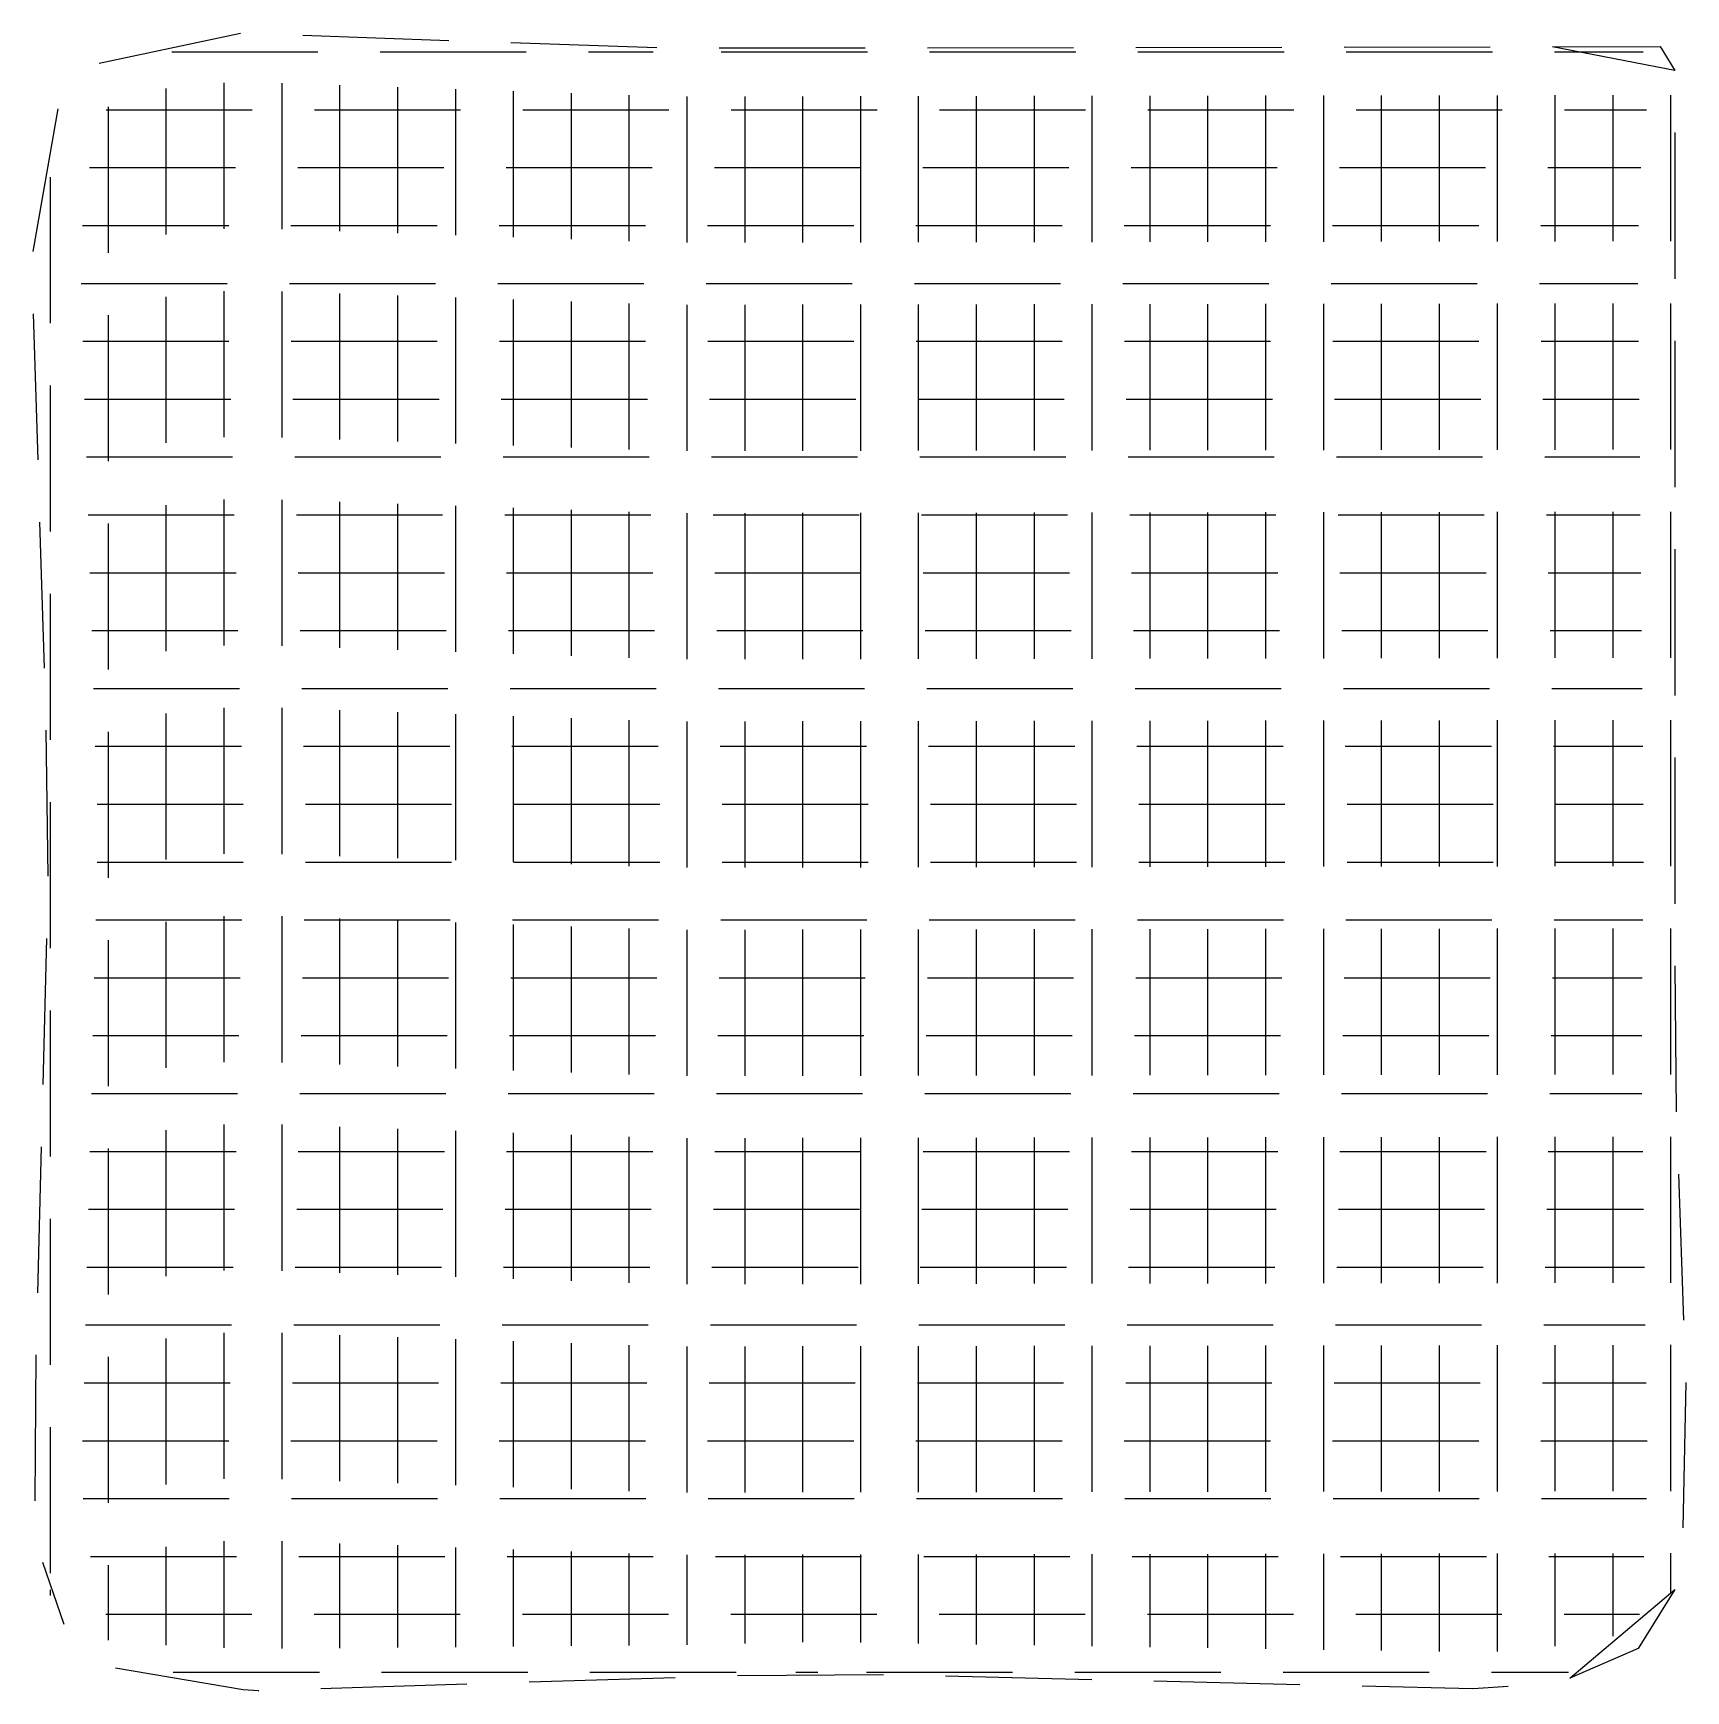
# Model space of a CAD drawing. Extents: x 0.4 to 14.7, y 0.4 to 14.8.
import ezdxf

# ---------------------------------------------------------------- set-up
doc = ezdxf.new("R2010")
doc.units = 0

msp = doc.modelspace()

# ---------------------------------------------------------------- linework, layer by layer
for p, q in [((1.012057, 14.496049), (2.23422, 14.75396)), ((2.771576, 14.735344), (4.033229, 14.691478)), ((4.570474, 14.672798), (5.832239, 14.628928)), ((6.369856, 14.625721), (7.632323, 14.627545)), ((8.169828, 14.628321), (9.431997, 14.630145)), ((9.969885, 14.630922), (11.232018, 14.632745)), ((11.769301, 14.633521), (13.031909, 14.635345)), ((13.569425, 14.636121), (14.500821, 14.637466)), ((14.626218, 14.431864), (13.569425, 14.636121)), ((14.500821, 14.637466), (14.626218, 14.431864)), ((1.64, 14.592238), (2.63, 14.592238)), ((1.64, 14.592238), (2.63, 14.592238)), ((2.63, 14.592238), (2.902, 14.592238)), ((3.44, 14.592238), (4.43, 14.592238)), ((4.43, 14.592238), (4.702, 14.592238)), ((5.24, 14.592238), (5.79968, 14.592238)), ((6.388, 14.592238), (7.378, 14.592238)), ((7.378, 14.592238), (7.65, 14.592238)), ((8.188, 14.592238), (8.46, 14.592238)), ((8.46, 14.592238), (9.45, 14.592238)), ((9.988, 14.592238), (10.978, 14.592238)), ((10.978, 14.592238), (11.25, 14.592238)), ((11.788, 14.592238), (12.778, 14.592238)), ((12.778, 14.592238), (13.05, 14.592238)), ((13.588, 14.592238), (14.35162, 14.592238)), ((2.092849, 14.052), (2.092849, 14.324)), ((1.592849, 14.004), (1.592849, 14.276)), ((2.592849, 14.051), (2.592849, 14.323)), ((3.092849, 14.033), (3.092849, 14.305)), ((3.592849, 13.298), (3.592849, 14.288)), ((4.092849, 13.28), (4.092849, 14.27)), ((4.592849, 13.263), (4.592849, 14.253)), ((5.092849, 13.246), (5.092849, 14.236)), ((5.592849, 13.228), (5.592849, 14.218)), ((6.092849, 13.216), (6.092849, 14.206)), ((6.592849, 13.217), (6.592849, 14.207)), ((7.092849, 13.218), (7.092849, 14.208)), ((7.592849, 13.21834), (7.592849, 14.209)), ((8.092849, 13.219), (8.092849, 14.209)), ((8.592849, 13.22), (8.592849, 14.21)), ((9.092849, 13.221), (9.092849, 14.211)), ((9.592849, 13.221), (9.592849, 14.211)), ((10.092849, 13.94), (10.092849, 14.212)), ((10.592849, 13.223), (10.592849, 14.213)), ((11.092849, 13.942), (11.092849, 14.214)), ((11.592849, 13.224), (11.592849, 14.214)), ((12.092849, 13.943), (12.092849, 14.215)), ((12.592849, 13.226), (12.592849, 14.216)), ((13.092849, 13.226), (13.092849, 14.21666)), ((13.592849, 13.227), (13.592849, 14.217)), ((14.092849, 13.228), (14.092849, 14.218)), ((14.592849, 13.229), (14.592849, 14.219)), ((0.442312, 12.866113), (0.657124, 14.100914)), ((1.073, 14.092238), (1.345, 14.092238)), ((1.073, 14.092238), (1.345, 14.092238)), ((1.092849, 13.127), (1.092849, 14.117)), ((1.345, 14.092238), (2.335, 14.092238)), ((2.092849, 13.062), (2.092849, 14.052)), ((2.592849, 13.06), (2.592849, 14.051)), ((2.873, 14.092238), (3.145, 14.092238)), ((3.145, 14.092238), (4.135, 14.092238)), ((4.673, 14.092238), (4.945, 14.092238)), ((4.945, 14.092238), (5.935, 14.092238)), ((6.473, 14.092238), (6.745, 14.092238)), ((6.745, 14.092238), (7.735, 14.092238)), ((8.273, 14.092238), (9.263, 14.092238)), ((9.263, 14.092238), (9.535, 14.092238)), ((10.073, 14.092238), (11.063, 14.092238)), ((11.063, 14.092238), (11.335, 14.092238)), ((11.873, 14.092238), (12.863, 14.092238)), ((12.863, 14.092238), (13.135, 14.092238)), ((13.673, 14.092238), (14.38052, 14.092238)), ((1.592849, 13.014), (1.592849, 14.004)), ((3.092849, 13.043), (3.092849, 14.033)), ((10.092849, 12.95), (10.092849, 13.94)), ((11.092849, 12.951), (11.092849, 13.942)), ((12.092849, 12.953), (12.092849, 13.943)), ((14.626212, 13.894386), (14.626198, 12.631767)), ((0.592849, 13.238), (0.592849, 13.51)), ((0.93, 13.592238), (1.92, 13.592238)), ((0.93, 13.592238), (1.92, 13.592238)), ((1.92, 13.592238), (2.192, 13.592238)), ((2.73, 13.592238), (3.72, 13.592238)), ((3.72, 13.592238), (3.992, 13.592238)), ((4.53, 13.592238), (4.802, 13.592238)), ((4.802, 13.592238), (5.792, 13.592238)), ((6.33, 13.592238), (6.602, 13.592238)), ((6.602, 13.592238), (7.592, 13.592238)), ((8.13, 13.592238), (8.402, 13.592238)), ((8.402, 13.592238), (9.392, 13.592238)), ((9.93, 13.592238), (10.92, 13.592238)), ((10.92, 13.592238), (11.192, 13.592238)), ((11.73, 13.592238), (12.72, 13.592238)), ((12.72, 13.592238), (12.992, 13.592238)), ((13.53, 13.592238), (14.3319, 13.592238)), ((0.592849, 12.248), (0.592849, 13.238)), ((3.592849, 13.026), (3.592849, 13.298)), ((4.092849, 13.008), (4.092849, 13.28)), ((4.592849, 12.991), (4.592849, 13.263)), ((5.092849, 12.974), (5.092849, 13.246)), ((5.592849, 12.956), (5.592849, 13.228)), ((6.092849, 12.944), (6.092849, 13.216)), ((6.592849, 12.945), (6.592849, 13.217)), ((7.092849, 12.946), (7.092849, 13.218)), ((7.592849, 12.946), (7.592849, 13.21834)), ((8.092849, 12.947), (8.092849, 13.219)), ((8.592849, 12.948), (8.592849, 13.22)), ((9.092849, 12.949), (9.092849, 13.221)), ((9.592849, 12.949), (9.592849, 13.221)), ((10.592849, 12.951), (10.592849, 13.223)), ((11.592849, 12.952), (11.592849, 13.224)), ((12.592849, 12.954), (12.592849, 13.226)), ((13.092849, 12.954), (13.092849, 13.226)), ((13.592849, 12.955), (13.592849, 13.227)), ((14.092849, 12.956), (14.092849, 13.228)), ((14.592849, 12.95666), (14.592849, 13.229)), ((0.87, 13.092238), (1.86, 13.092238)), ((0.87, 13.092238), (1.86, 13.092238)), ((1.092849, 12.855), (1.092849, 13.127)), ((1.86, 13.092238), (2.132, 13.092238)), ((2.67, 13.092238), (3.66, 13.092238)), ((3.66, 13.092238), (3.932, 13.092238)), ((4.47, 13.092238), (5.46, 13.092238)), ((5.46, 13.092238), (5.732, 13.092238)), ((6.27, 13.092238), (7.26, 13.092238)), ((7.26, 13.092238), (7.532, 13.092238)), ((8.07, 13.092238), (9.06, 13.092238)), ((9.06, 13.092238), (9.332, 13.092238)), ((9.87, 13.092238), (10.86, 13.092238)), ((10.86, 13.092238), (11.132, 13.092238)), ((11.67, 13.092238), (12.66, 13.092238)), ((12.66, 13.092238), (12.932, 13.092238)), ((13.47, 13.092238), (14.3115, 13.092238)), ((0.857, 12.592238), (1.847, 12.592238)), ((0.857, 12.592238), (1.847, 12.592238)), ((1.592849, 11.486), (1.592849, 12.476)), ((1.847, 12.592238), (2.119, 12.592238)), ((2.092849, 11.534), (2.092849, 12.524)), ((2.592849, 12.251), (2.592849, 12.523)), ((2.657, 12.592238), (2.929, 12.592238)), ((2.929, 12.592238), (3.919, 12.592238)), ((3.092849, 11.515), (3.092849, 12.505)), ((3.592849, 11.498), (3.592849, 12.488)), ((4.092849, 11.48), (4.092849, 12.47)), ((4.457, 12.592238), (5.447, 12.592238)), ((5.447, 12.592238), (5.719, 12.592238)), ((6.257, 12.592238), (7.247, 12.592238)), ((7.247, 12.592238), (7.519, 12.592238)), ((8.057, 12.592238), (9.047, 12.592238)), ((9.047, 12.592238), (9.319, 12.592238)), ((9.857, 12.592238), (10.847, 12.592238)), ((10.847, 12.592238), (11.119, 12.592238)), ((11.657, 12.592238), (12.647, 12.592238)), ((12.647, 12.592238), (12.919, 12.592238)), ((13.457, 12.592238), (14.30708, 12.592238)), ((0.484376, 11.067068), (0.445743, 12.328778)), ((4.592849, 11.463), (4.592849, 12.453)), ((5.092849, 11.446), (5.092849, 12.436)), ((5.592849, 11.428), (5.592849, 12.418)), ((6.092849, 11.416), (6.092849, 12.406)), ((6.592849, 11.417), (6.592849, 12.407)), ((7.092849, 11.418), (7.092849, 12.408)), ((7.592849, 11.41834), (7.592849, 12.409)), ((8.092849, 11.419), (8.092849, 12.409)), ((8.592849, 11.42), (8.592849, 12.41)), ((9.092849, 11.421), (9.092849, 12.411)), ((9.592849, 11.421), (9.592849, 12.411)), ((10.092849, 11.422), (10.092849, 12.412)), ((10.592849, 11.423), (10.592849, 12.413)), ((11.092849, 12.142), (11.092849, 12.414)), ((11.592849, 12.142), (11.592849, 12.414)), ((12.092849, 11.425), (12.092849, 12.415)), ((12.592849, 11.426), (12.592849, 12.416)), ((13.092849, 11.426), (13.092849, 12.41666)), ((13.592849, 12.145), (13.592849, 12.417)), ((14.092849, 11.428), (14.092849, 12.418)), ((14.592849, 11.429), (14.592849, 12.419)), ((1.092849, 11.327), (1.092849, 12.317)), ((2.592849, 11.26), (2.592849, 12.251)), ((0.872, 12.092238), (1.144, 12.092238)), ((0.872, 12.092238), (1.144, 12.092238)), ((1.144, 12.092238), (2.134, 12.092238)), ((2.672, 12.092238), (3.662, 12.092238)), ((3.662, 12.092238), (3.934, 12.092238)), ((4.472, 12.092238), (5.462, 12.092238)), ((5.462, 12.092238), (5.734, 12.092238)), ((6.272, 12.092238), (6.544, 12.092238)), ((6.544, 12.092238), (7.534, 12.092238)), ((8.072, 12.092238), (9.062, 12.092238)), ((9.062, 12.092238), (9.334, 12.092238)), ((9.872, 12.092238), (10.862, 12.092238)), ((10.862, 12.092238), (11.134, 12.092238)), ((11.092849, 11.151), (11.092849, 12.142)), ((11.592849, 11.152), (11.592849, 12.142)), ((11.672, 12.092238), (11.944, 12.092238)), ((11.944, 12.092238), (12.934, 12.092238)), ((13.472, 12.092238), (14.31218, 12.092238)), ((13.592849, 11.155), (13.592849, 12.145)), ((14.626192, 12.094053), (14.626178, 10.831733)), ((0.592849, 10.72), (0.592849, 11.71)), ((0.887, 11.592238), (1.877, 11.592238)), ((0.887, 11.592238), (1.877, 11.592238)), ((1.592849, 11.214), (1.592849, 11.486)), ((1.877, 11.592238), (2.149, 11.592238)), ((2.092849, 11.262), (2.092849, 11.534)), ((2.687, 11.592238), (2.959, 11.592238)), ((2.959, 11.592238), (3.949, 11.592238)), ((3.092849, 11.243), (3.092849, 11.515)), ((3.592849, 11.226), (3.592849, 11.498)), ((4.092849, 11.208), (4.092849, 11.48)), ((4.487, 11.592238), (4.759, 11.592238)), ((4.592849, 11.191), (4.592849, 11.463)), ((4.759, 11.592238), (5.749, 11.592238)), ((6.287, 11.592238), (6.559, 11.592238)), ((6.559, 11.592238), (7.549, 11.592238)), ((8.087, 11.592238), (9.077, 11.592238)), ((9.077, 11.592238), (9.349, 11.592238)), ((9.887, 11.592238), (10.877, 11.592238)), ((10.877, 11.592238), (11.149, 11.592238)), ((11.687, 11.592238), (12.677, 11.592238)), ((12.677, 11.592238), (12.949, 11.592238)), ((13.487, 11.592238), (14.31728, 11.592238)), ((1.092849, 11.055), (1.092849, 11.327)), ((5.092849, 11.174), (5.092849, 11.446)), ((5.592849, 11.156), (5.592849, 11.428)), ((6.092849, 11.144), (6.092849, 11.416)), ((6.592849, 11.145), (6.592849, 11.417)), ((7.092849, 11.146), (7.092849, 11.418)), ((7.592849, 11.146), (7.592849, 11.41834)), ((8.092849, 11.147), (8.092849, 11.419)), ((8.592849, 11.148), (8.592849, 11.42)), ((9.092849, 11.149), (9.092849, 11.421)), ((9.592849, 11.149), (9.592849, 11.421)), ((10.092849, 11.15), (10.092849, 11.422)), ((10.592849, 11.151), (10.592849, 11.423)), ((12.092849, 11.153), (12.092849, 11.425)), ((12.592849, 11.154), (12.592849, 11.426)), ((13.092849, 11.154), (13.092849, 11.426)), ((14.092849, 11.156), (14.092849, 11.428)), ((14.592849, 11.15666), (14.592849, 11.429)), ((0.903, 11.092238), (1.175, 11.092238)), ((0.903, 11.092238), (1.175, 11.092238)), ((1.175, 11.092238), (2.165, 11.092238)), ((2.703, 11.092238), (2.975, 11.092238)), ((2.975, 11.092238), (3.965, 11.092238)), ((4.503, 11.092238), (4.775, 11.092238)), ((4.775, 11.092238), (5.765, 11.092238)), ((6.303, 11.092238), (6.575, 11.092238)), ((6.575, 11.092238), (7.565, 11.092238)), ((8.103, 11.092238), (9.093, 11.092238)), ((9.093, 11.092238), (9.365, 11.092238)), ((9.903, 11.092238), (10.893, 11.092238)), ((10.893, 11.092238), (11.165, 11.092238)), ((11.703, 11.092238), (12.693, 11.092238)), ((12.693, 11.092238), (12.965, 11.092238)), ((13.503, 11.092238), (14.32272, 11.092238)), ((0.592849, 10.448), (0.592849, 10.72)), ((1.592849, 9.686), (1.592849, 10.676)), ((2.092849, 9.734), (2.092849, 10.724)), ((2.592849, 10.451), (2.592849, 10.723)), ((3.092849, 9.715), (3.092849, 10.705)), ((3.592849, 9.698), (3.592849, 10.688)), ((4.092849, 9.68), (4.092849, 10.67)), ((4.592849, 9.663), (4.592849, 10.653)), ((5.092849, 9.646), (5.092849, 10.636)), ((5.592849, 9.628), (5.592849, 10.618)), ((6.092849, 10.334), (6.092849, 10.606)), ((6.592849, 9.617), (6.592849, 10.607)), ((7.092849, 9.618), (7.092849, 10.608)), ((7.592849, 9.61834), (7.592849, 10.609)), ((8.092849, 9.619), (8.092849, 10.609)), ((8.592849, 9.62), (8.592849, 10.61)), ((9.092849, 9.621), (9.092849, 10.611)), ((9.592849, 9.621), (9.592849, 10.611)), ((10.092849, 9.622), (10.092849, 10.612)), ((10.592849, 9.623), (10.592849, 10.613)), ((11.092849, 10.342), (11.092849, 10.614)), ((11.592849, 9.624), (11.592849, 10.614)), ((12.092849, 9.625), (12.092849, 10.615)), ((12.592849, 10.344), (12.592849, 10.616)), ((13.092849, 9.626), (13.092849, 10.61666)), ((13.592849, 9.627), (13.592849, 10.617)), ((14.092849, 9.628), (14.092849, 10.618)), ((14.592849, 10.347), (14.592849, 10.619)), ((0.539447, 9.268504), (0.500824, 10.529888)), ((0.918, 10.592238), (1.908, 10.592238)), ((0.918, 10.592238), (1.908, 10.592238)), ((1.092849, 9.527), (1.092849, 10.517)), ((1.908, 10.592238), (2.18, 10.592238)), ((2.718, 10.592238), (2.99, 10.592238)), ((2.99, 10.592238), (3.98, 10.592238)), ((4.518, 10.592238), (5.508, 10.592238)), ((5.508, 10.592238), (5.78, 10.592238)), ((6.318, 10.592238), (7.308, 10.592238)), ((7.308, 10.592238), (7.58, 10.592238)), ((8.118, 10.592238), (9.108, 10.592238)), ((9.108, 10.592238), (9.38, 10.592238)), ((9.918, 10.592238), (10.908, 10.592238)), ((10.908, 10.592238), (11.18, 10.592238)), ((11.718, 10.592238), (12.708, 10.592238)), ((12.708, 10.592238), (12.98, 10.592238)), ((13.518, 10.592238), (14.32782, 10.592238)), ((2.592849, 9.46), (2.592849, 10.451)), ((6.092849, 9.344), (6.092849, 10.334)), ((11.092849, 9.351), (11.092849, 10.342)), ((12.592849, 9.354), (12.592849, 10.344)), ((14.592849, 9.35666), (14.592849, 10.347)), ((14.626172, 10.294045), (14.626158, 9.031572)), ((0.933, 10.092238), (1.205, 10.092238)), ((0.933, 10.092238), (1.205, 10.092238)), ((1.205, 10.092238), (2.195, 10.092238)), ((2.733, 10.092238), (3.723, 10.092238)), ((3.723, 10.092238), (3.995, 10.092238)), ((4.533, 10.092238), (5.523, 10.092238)), ((5.523, 10.092238), (5.795, 10.092238)), ((6.333, 10.092238), (6.605, 10.092238)), ((6.605, 10.092238), (7.595, 10.092238)), ((8.133, 10.092238), (9.123, 10.092238)), ((9.123, 10.092238), (9.395, 10.092238)), ((9.933, 10.092238), (10.923, 10.092238)), ((10.923, 10.092238), (11.195, 10.092238)), ((11.733, 10.092238), (12.723, 10.092238)), ((12.723, 10.092238), (12.995, 10.092238)), ((13.533, 10.092238), (14.33292, 10.092238)), ((0.592849, 8.92), (0.592849, 9.91)), ((1.592849, 9.414), (1.592849, 9.686)), ((2.092849, 9.462), (2.092849, 9.734)), ((3.092849, 9.443), (3.092849, 9.715)), ((3.592849, 9.426), (3.592849, 9.698)), ((4.092849, 9.408), (4.092849, 9.68)), ((4.592849, 9.391), (4.592849, 9.663)), ((5.092849, 9.374), (5.092849, 9.646)), ((5.592849, 9.356), (5.592849, 9.628)), ((6.592849, 9.345), (6.592849, 9.617)), ((7.092849, 9.346), (7.092849, 9.618)), ((7.592849, 9.346), (7.592849, 9.61834)), ((8.092849, 9.347), (8.092849, 9.619)), ((8.592849, 9.348), (8.592849, 9.62)), ((9.092849, 9.349), (9.092849, 9.621)), ((9.592849, 9.349), (9.592849, 9.621)), ((10.092849, 9.35), (10.092849, 9.622)), ((10.592849, 9.351), (10.592849, 9.623)), ((11.592849, 9.352), (11.592849, 9.624)), ((12.092849, 9.353), (12.092849, 9.625)), ((13.092849, 9.354), (13.092849, 9.626)), ((13.592849, 9.355), (13.592849, 9.627)), ((14.092849, 9.356), (14.092849, 9.628)), ((0.948, 9.592238), (1.22034, 9.592238)), ((0.948, 9.592238), (1.22034, 9.592238)), ((1.092849, 9.255), (1.092849, 9.527)), ((1.22034, 9.592238), (2.211, 9.592238)), ((2.748, 9.592238), (3.73866, 9.592238)), ((3.73866, 9.592238), (4.011, 9.592238)), ((4.548, 9.592238), (5.53866, 9.592238)), ((5.53866, 9.592238), (5.811, 9.592238)), ((6.348, 9.592238), (6.62034, 9.592238)), ((6.62034, 9.592238), (7.611, 9.592238)), ((8.148, 9.592238), (9.13866, 9.592238)), ((9.13866, 9.592238), (9.411, 9.592238)), ((9.948, 9.592238), (10.93866, 9.592238)), ((10.93866, 9.592238), (11.211, 9.592238)), ((11.748, 9.592238), (12.73866, 9.592238)), ((12.73866, 9.592238), (13.011, 9.592238)), ((13.548, 9.592238), (14.33836, 9.592238)), ((0.964, 9.092238), (1.954, 9.092238)), ((0.964, 9.092238), (1.954, 9.092238)), ((1.954, 9.092238), (2.226, 9.092238)), ((2.764, 9.092238), (3.036, 9.092238)), ((3.036, 9.092238), (4.026, 9.092238)), ((4.564, 9.092238), (4.836, 9.092238)), ((4.836, 9.092238), (5.826, 9.092238)), ((6.364, 9.092238), (6.636, 9.092238)), ((6.636, 9.092238), (7.626, 9.092238)), ((8.164, 9.092238), (9.154, 9.092238)), ((9.154, 9.092238), (9.426, 9.092238)), ((9.964, 9.092238), (10.954, 9.092238)), ((10.954, 9.092238), (11.226, 9.092238)), ((11.764, 9.092238), (12.754, 9.092238)), ((12.754, 9.092238), (13.026, 9.092238)), ((13.564, 9.092238), (14.34346, 9.092238)), ((0.592849, 8.648), (0.592849, 8.92)), ((2.092849, 7.934), (2.092849, 8.924)), ((2.592849, 8.651), (2.592849, 8.923)), ((3.092849, 7.915), (3.092849, 8.905)), ((3.592849, 8.616), (3.592849, 8.888)), ((1.592849, 7.886), (1.592849, 8.876)), ((4.092849, 7.88), (4.092849, 8.87)), ((4.592849, 8.581), (4.592849, 8.853)), ((5.092849, 8.564), (5.092849, 8.836)), ((5.592849, 8.546), (5.592849, 8.818)), ((6.092849, 8.534), (6.092849, 8.806)), ((6.592849, 7.817), (6.592849, 8.807)), ((7.092849, 8.536), (7.092849, 8.808)), ((7.592849, 7.81834), (7.592849, 8.809)), ((8.092849, 7.819), (8.092849, 8.809)), ((8.592849, 8.538), (8.592849, 8.81)), ((9.092849, 8.539), (9.092849, 8.811)), ((9.592849, 8.539), (9.592849, 8.811)), ((10.092849, 7.822), (10.092849, 8.812)), ((10.592849, 8.541), (10.592849, 8.813)), ((11.092849, 8.542), (11.092849, 8.814)), ((11.592849, 8.542), (11.592849, 8.814)), ((12.092849, 7.825), (12.092849, 8.815)), ((12.592849, 8.544), (12.592849, 8.816)), ((13.092849, 7.826), (13.092849, 8.81666)), ((13.592849, 8.545), (13.592849, 8.817)), ((14.092849, 8.546), (14.092849, 8.818)), ((14.592849, 8.547), (14.592849, 8.819)), ((0.573446, 7.469005), (0.555921, 8.730503)), ((1.092849, 8.445), (1.092849, 8.717)), ((2.592849, 7.66), (2.592849, 8.651)), ((3.592849, 7.626), (3.592849, 8.616)), ((0.979, 8.592238), (1.969, 8.592238)), ((0.979, 8.592238), (1.969, 8.592238)), ((1.969, 8.592238), (2.241, 8.592238)), ((2.779, 8.592238), (3.769, 8.592238)), ((3.769, 8.592238), (4.041, 8.592238)), ((4.579, 8.592238), (5.569, 8.592238)), ((4.592849, 7.591), (4.592849, 8.581)), ((5.092849, 7.574), (5.092849, 8.564)), ((5.569, 8.592238), (5.841, 8.592238)), ((5.592849, 7.556), (5.592849, 8.546)), ((6.092849, 7.544), (6.092849, 8.534)), ((6.379, 8.592238), (7.369, 8.592238)), ((7.092849, 7.546), (7.092849, 8.536)), ((7.369, 8.592238), (7.641, 8.592238)), ((8.179, 8.592238), (9.169, 8.592238)), ((8.592849, 7.548), (8.592849, 8.538)), ((9.092849, 7.549), (9.092849, 8.539)), ((9.169, 8.592238), (9.441, 8.592238)), ((9.592849, 7.549), (9.592849, 8.539)), ((9.979, 8.592238), (10.969, 8.592238)), ((10.592849, 7.551), (10.592849, 8.541)), ((10.969, 8.592238), (11.241, 8.592238)), ((11.092849, 7.551), (11.092849, 8.542)), ((11.592849, 7.552), (11.592849, 8.542)), ((11.779, 8.592238), (12.769, 8.592238)), ((12.592849, 7.554), (12.592849, 8.544)), ((12.769, 8.592238), (13.041, 8.592238)), ((13.579, 8.592238), (14.34856, 8.592238)), ((13.592849, 7.555), (13.592849, 8.545)), ((14.092849, 7.556), (14.092849, 8.546)), ((14.592849, 7.55666), (14.592849, 8.547)), ((14.626152, 8.493889), (14.626138, 7.231474)), ((1.092849, 7.455), (1.092849, 8.445)), ((0.592849, 7.12), (0.592849, 8.11)), ((0.994, 8.092238), (1.98466, 8.092238)), ((0.994, 8.092238), (1.98466, 8.092238)), ((1.98466, 8.092238), (2.257, 8.092238)), ((2.794, 8.092238), (3.06634, 8.092238)), ((3.06634, 8.092238), (4.057, 8.092238)), ((4.594, 8.092238), (5.58466, 8.092238)), ((5.58466, 8.092238), (5.857, 8.092238)), ((6.394, 8.092238), (7.38466, 8.092238)), ((7.38466, 8.092238), (7.657, 8.092238)), ((8.194, 8.092238), (9.18466, 8.092238)), ((9.18466, 8.092238), (9.457, 8.092238)), ((9.994, 8.092238), (10.98466, 8.092238)), ((10.98466, 8.092238), (11.257, 8.092238)), ((11.794, 8.092238), (12.78466, 8.092238)), ((12.78466, 8.092238), (13.057, 8.092238)), ((13.594, 8.092238), (14.354, 8.092238)), ((1.592849, 7.614), (1.592849, 7.886)), ((2.092849, 7.662), (2.092849, 7.934)), ((3.092849, 7.643), (3.092849, 7.915)), ((4.092849, 7.608), (4.092849, 7.88)), ((6.592849, 7.545), (6.592849, 7.817)), ((7.592849, 7.546), (7.592849, 7.81834)), ((8.092849, 7.547), (8.092849, 7.819)), ((10.092849, 7.55), (10.092849, 7.822)), ((12.092849, 7.553), (12.092849, 7.825)), ((13.092849, 7.554), (13.092849, 7.826)), ((0.995, 7.592238), (1.986, 7.592238)), ((0.995, 7.592238), (1.986, 7.592238)), ((1.986, 7.592238), (2.258, 7.592238)), ((2.795, 7.592238), (3.786, 7.592238)), ((3.786, 7.592238), (4.058, 7.592238)), ((4.595, 7.592238), (5.586, 7.592238)), ((5.586, 7.592238), (5.858, 7.592238)), ((6.395, 7.592238), (7.386, 7.592238)), ((7.386, 7.592238), (7.658, 7.592238)), ((8.195, 7.592238), (9.186, 7.592238)), ((9.186, 7.592238), (9.458, 7.592238)), ((9.995, 7.592238), (10.986, 7.592238)), ((10.986, 7.592238), (11.258, 7.592238)), ((11.795, 7.592238), (12.786, 7.592238)), ((12.786, 7.592238), (13.058, 7.592238)), ((13.595, 7.592238), (14.35434, 7.592238)), ((0.592849, 6.848), (0.592849, 7.12)), ((0.983, 7.092238), (1.973, 7.092238)), ((0.983, 7.092238), (1.973, 7.092238)), ((1.592849, 6.086), (1.592849, 7.076)), ((1.973, 7.092238), (2.245, 7.092238)), ((2.092849, 6.134), (2.092849, 7.124)), ((2.592849, 6.851), (2.592849, 7.123)), ((2.783, 7.092238), (3.773, 7.092238)), ((3.092849, 6.115), (3.092849, 7.105)), ((3.592849, 6.816), (3.592849, 7.088)), ((3.773, 7.092238), (4.045, 7.092238)), ((4.092849, 6.08), (4.092849, 7.07)), ((4.583, 7.092238), (4.855, 7.092238)), ((4.592849, 6.781), (4.592849, 7.053)), ((4.855, 7.092238), (5.845, 7.092238)), ((5.092849, 6.046), (5.092849, 7.036)), ((6.383, 7.092238), (6.655, 7.092238)), ((6.655, 7.092238), (7.645, 7.092238)), ((8.183, 7.092238), (9.173, 7.092238)), ((9.173, 7.092238), (9.445, 7.092238)), ((9.983, 7.092238), (10.255, 7.092238)), ((10.255, 7.092238), (11.245, 7.092238)), ((11.783, 7.092238), (12.773, 7.092238)), ((12.773, 7.092238), (13.045, 7.092238)), ((13.583, 7.092238), (14.34992, 7.092238)), ((14.592849, 6.747), (14.592849, 7.019)), ((0.528088, 5.669504), (0.559907, 6.93187)), ((1.092849, 5.927), (1.092849, 6.917)), ((5.592849, 6.028), (5.592849, 7.018)), ((6.092849, 6.734), (6.092849, 7.006)), ((6.592849, 6.017), (6.592849, 7.007)), ((7.092849, 6.736), (7.092849, 7.008)), ((7.592849, 6.73666), (7.592849, 7.009)), ((8.092849, 6.019), (8.092849, 7.009)), ((8.592849, 6.02), (8.592849, 7.01)), ((9.092849, 6.739), (9.092849, 7.011)), ((9.592849, 6.739), (9.592849, 7.011)), ((10.092849, 6.022), (10.092849, 7.012)), ((10.592849, 6.023), (10.592849, 7.013)), ((11.092849, 6.742), (11.092849, 7.014)), ((11.592849, 6.742), (11.592849, 7.014)), ((12.092849, 6.025), (12.092849, 7.015)), ((12.592849, 6.744), (12.592849, 7.016)), ((13.092849, 6.026), (13.092849, 7.01666)), ((13.592849, 6.027), (13.592849, 7.017)), ((14.092849, 6.028), (14.092849, 7.018)), ((2.592849, 5.86), (2.592849, 6.851)), ((3.592849, 5.826), (3.592849, 6.816)), ((4.592849, 5.791), (4.592849, 6.781)), ((6.092849, 5.744), (6.092849, 6.734)), ((7.092849, 5.746), (7.092849, 6.736)), ((7.592849, 5.746), (7.592849, 6.73666)), ((9.092849, 5.749), (9.092849, 6.739)), ((9.592849, 5.749), (9.592849, 6.739)), ((11.092849, 5.751), (11.092849, 6.742)), ((11.592849, 5.752), (11.592849, 6.742)), ((12.592849, 5.754), (12.592849, 6.744)), ((14.592849, 5.75666), (14.592849, 6.747)), ((0.97, 6.592238), (1.96, 6.592238)), ((0.97, 6.592238), (1.96, 6.592238)), ((1.96, 6.592238), (2.232, 6.592238)), ((2.77, 6.592238), (3.76, 6.592238)), ((3.76, 6.592238), (4.032, 6.592238)), ((4.57, 6.592238), (4.842, 6.592238)), ((4.842, 6.592238), (5.832, 6.592238)), ((6.37, 6.592238), (6.642, 6.592238)), ((6.642, 6.592238), (7.632, 6.592238)), ((8.17, 6.592238), (9.16, 6.592238)), ((9.16, 6.592238), (9.432, 6.592238)), ((9.97, 6.592238), (10.242, 6.592238)), ((10.242, 6.592238), (11.232, 6.592238)), ((11.77, 6.592238), (12.76, 6.592238)), ((12.76, 6.592238), (13.032, 6.592238)), ((13.57, 6.592238), (14.3455, 6.592238)), ((14.626132, 6.693911), (14.639236, 5.432276)), ((0.592849, 5.32), (0.592849, 6.31)), ((0.958, 6.092238), (1.948, 6.092238)), ((0.958, 6.092238), (1.948, 6.092238)), ((1.592849, 5.814), (1.592849, 6.086)), ((1.948, 6.092238), (2.22, 6.092238)), ((2.092849, 5.862), (2.092849, 6.134)), ((2.758, 6.092238), (3.03, 6.092238)), ((3.03, 6.092238), (4.02, 6.092238)), ((3.092849, 5.843), (3.092849, 6.115)), ((4.092849, 5.808), (4.092849, 6.08)), ((4.558, 6.092238), (5.548, 6.092238)), ((5.092849, 5.774), (5.092849, 6.046)), ((5.548, 6.092238), (5.82, 6.092238)), ((5.592849, 5.756), (5.592849, 6.028)), ((6.358, 6.092238), (7.348, 6.092238)), ((6.592849, 5.745), (6.592849, 6.017)), ((7.348, 6.092238), (7.62, 6.092238)), ((8.092849, 5.747), (8.092849, 6.019)), ((8.158, 6.092238), (9.148, 6.092238)), ((8.592849, 5.748), (8.592849, 6.02)), ((9.148, 6.092238), (9.42, 6.092238)), ((9.958, 6.092238), (10.948, 6.092238)), ((10.092849, 5.75), (10.092849, 6.022)), ((10.592849, 5.751), (10.592849, 6.023)), ((10.948, 6.092238), (11.22, 6.092238)), ((11.758, 6.092238), (12.03, 6.092238)), ((12.03, 6.092238), (13.02, 6.092238)), ((12.092849, 5.753), (12.092849, 6.025)), ((13.092849, 5.754), (13.092849, 6.026)), ((13.558, 6.092238), (14.34142, 6.092238)), ((13.592849, 5.755), (13.592849, 6.027)), ((14.092849, 5.756), (14.092849, 6.028)), ((1.092849, 5.655), (1.092849, 5.927)), ((0.945, 5.592238), (1.217, 5.592238)), ((0.945, 5.592238), (1.217, 5.592238)), ((1.217, 5.592238), (2.207, 5.592238)), ((2.745, 5.592238), (3.735, 5.592238)), ((3.735, 5.592238), (4.007, 5.592238)), ((4.545, 5.592238), (5.535, 5.592238)), ((5.535, 5.592238), (5.807, 5.592238)), ((6.345, 5.592238), (7.335, 5.592238)), ((7.335, 5.592238), (7.607, 5.592238)), ((8.145, 5.592238), (9.135, 5.592238)), ((9.135, 5.592238), (9.407, 5.592238)), ((9.945, 5.592238), (10.935, 5.592238)), ((10.935, 5.592238), (11.207, 5.592238)), ((11.745, 5.592238), (12.735, 5.592238)), ((12.735, 5.592238), (13.007, 5.592238)), ((13.545, 5.592238), (14.34228, 5.592238)), ((0.592849, 5.048), (0.592849, 5.32)), ((2.092849, 4.334), (2.092849, 5.324)), ((2.592849, 5.051), (2.592849, 5.323)), ((3.092849, 4.315), (3.092849, 5.305)), ((1.592849, 4.286), (1.592849, 5.276)), ((3.592849, 4.298), (3.592849, 5.288)), ((4.092849, 4.28), (4.092849, 5.27)), ((4.592849, 4.981), (4.592849, 5.253)), ((5.092849, 4.246), (5.092849, 5.236)), ((5.592849, 4.946), (5.592849, 5.218)), ((6.092849, 4.216), (6.092849, 5.206)), ((6.592849, 4.217), (6.592849, 5.207)), ((7.092849, 4.936), (7.092849, 5.208)), ((7.592849, 4.21834), (7.592849, 5.209)), ((8.092849, 4.219), (8.092849, 5.209)), ((8.592849, 4.938), (8.592849, 5.21)), ((9.092849, 4.221), (9.092849, 5.211)), ((9.592849, 4.221), (9.592849, 5.211)), ((10.092849, 4.222), (10.092849, 5.212)), ((10.592849, 4.941), (10.592849, 5.213)), ((11.092849, 4.942), (11.092849, 5.214)), ((11.592849, 4.224), (11.592849, 5.214)), ((12.092849, 4.225), (12.092849, 5.215)), ((12.592849, 4.944), (12.592849, 5.216)), ((13.092849, 4.226), (13.092849, 5.21666)), ((13.592849, 4.227), (13.592849, 5.217)), ((14.092849, 4.946), (14.092849, 5.218)), ((14.592849, 4.229), (14.592849, 5.219)), ((0.482727, 3.86986), (0.514547, 5.132287)), ((0.932, 5.092238), (1.20434, 5.092238)), ((0.932, 5.092238), (1.20434, 5.092238)), ((1.092849, 4.845), (1.092849, 5.117)), ((1.20434, 5.092238), (2.195, 5.092238)), ((2.592849, 4.06), (2.592849, 5.051)), ((2.732, 5.092238), (3.72266, 5.092238)), ((3.72266, 5.092238), (3.995, 5.092238)), ((4.532, 5.092238), (5.52266, 5.092238)), ((5.52266, 5.092238), (5.795, 5.092238)), ((6.332, 5.092238), (6.60434, 5.092238)), ((6.60434, 5.092238), (7.595, 5.092238)), ((8.132, 5.092238), (9.12266, 5.092238)), ((9.12266, 5.092238), (9.395, 5.092238)), ((9.932, 5.092238), (10.92266, 5.092238)), ((10.92266, 5.092238), (11.195, 5.092238)), ((11.732, 5.092238), (12.72266, 5.092238)), ((12.72266, 5.092238), (12.995, 5.092238)), ((13.532, 5.092238), (14.34942, 5.092238)), ((4.592849, 3.991), (4.592849, 4.981)), ((5.592849, 3.956), (5.592849, 4.946)), ((7.092849, 3.946), (7.092849, 4.936)), ((8.592849, 3.948), (8.592849, 4.938)), ((10.592849, 3.951), (10.592849, 4.941)), ((11.092849, 3.951), (11.092849, 4.942)), ((12.592849, 3.954), (12.592849, 4.944)), ((14.092849, 3.956), (14.092849, 4.946)), ((14.658213, 4.893821), (14.702636, 3.633395)), ((1.092849, 3.855), (1.092849, 4.845)), ((0.92, 4.592238), (1.192, 4.592238)), ((0.92, 4.592238), (1.192, 4.592238)), ((1.192, 4.592238), (2.182, 4.592238)), ((2.72, 4.592238), (3.71, 4.592238)), ((3.71, 4.592238), (3.982, 4.592238)), ((4.52, 4.592238), (5.51, 4.592238)), ((5.51, 4.592238), (5.782, 4.592238)), ((6.32, 4.592238), (6.592, 4.592238)), ((6.592, 4.592238), (7.582, 4.592238)), ((8.12, 4.592238), (9.11, 4.592238)), ((9.11, 4.592238), (9.382, 4.592238)), ((9.92, 4.592238), (10.91, 4.592238)), ((10.91, 4.592238), (11.182, 4.592238)), ((11.72, 4.592238), (11.992, 4.592238)), ((11.992, 4.592238), (12.982, 4.592238)), ((13.52, 4.592238), (14.35688, 4.592238)), ((0.592849, 3.52), (0.592849, 4.51)), ((2.092849, 4.062), (2.092849, 4.334)), ((3.092849, 4.043), (3.092849, 4.315)), ((3.592849, 4.026), (3.592849, 4.298)), ((1.592849, 4.014), (1.592849, 4.286)), ((4.092849, 4.008), (4.092849, 4.28)), ((5.092849, 3.974), (5.092849, 4.246)), ((6.092849, 3.944), (6.092849, 4.216)), ((6.592849, 3.945), (6.592849, 4.217)), ((7.592849, 3.946), (7.592849, 4.21834)), ((8.092849, 3.947), (8.092849, 4.219)), ((9.092849, 3.949), (9.092849, 4.221)), ((9.592849, 3.949), (9.592849, 4.221)), ((10.092849, 3.95), (10.092849, 4.222)), ((11.592849, 3.952), (11.592849, 4.224)), ((12.092849, 3.953), (12.092849, 4.225)), ((13.092849, 3.954), (13.092849, 4.226)), ((13.592849, 3.955), (13.592849, 4.227)), ((14.592849, 3.95666), (14.592849, 4.229)), ((0.907, 4.092238), (1.179, 4.092238)), ((0.907, 4.092238), (1.179, 4.092238)), ((1.179, 4.092238), (2.169, 4.092238)), ((2.707, 4.092238), (3.697, 4.092238)), ((3.697, 4.092238), (3.969, 4.092238)), ((4.507, 4.092238), (5.497, 4.092238)), ((5.497, 4.092238), (5.769, 4.092238)), ((6.307, 4.092238), (7.297, 4.092238)), ((7.297, 4.092238), (7.569, 4.092238)), ((8.107, 4.092238), (9.097, 4.092238)), ((9.097, 4.092238), (9.369, 4.092238)), ((9.907, 4.092238), (10.897, 4.092238)), ((10.897, 4.092238), (11.169, 4.092238)), ((11.707, 4.092238), (11.979, 4.092238)), ((11.979, 4.092238), (12.969, 4.092238)), ((13.507, 4.092238), (14.36434, 4.092238)), ((0.895, 3.592238), (1.167, 3.592238)), ((0.895, 3.592238), (1.167, 3.592238)), ((1.167, 3.592238), (2.157, 3.592238)), ((2.695, 3.592238), (2.967, 3.592238)), ((2.967, 3.592238), (3.957, 3.592238)), ((4.495, 3.592238), (4.767, 3.592238)), ((4.767, 3.592238), (5.757, 3.592238)), ((6.295, 3.592238), (6.567, 3.592238)), ((6.567, 3.592238), (7.557, 3.592238)), ((8.095, 3.592238), (8.367, 3.592238)), ((8.367, 3.592238), (9.357, 3.592238)), ((9.895, 3.592238), (10.885, 3.592238)), ((10.885, 3.592238), (11.157, 3.592238)), ((11.695, 3.592238), (12.685, 3.592238)), ((12.685, 3.592238), (12.957, 3.592238)), ((13.495, 3.592238), (14.37148, 3.592238)), ((0.592849, 3.248), (0.592849, 3.52)), ((1.592849, 2.486), (1.592849, 3.476)), ((2.092849, 2.534), (2.092849, 3.524)), ((2.592849, 3.251), (2.592849, 3.523)), ((3.092849, 2.515), (3.092849, 3.505)), ((3.592849, 2.498), (3.592849, 3.488)), ((4.092849, 2.48), (4.092849, 3.47)), ((4.592849, 2.463), (4.592849, 3.453)), ((0.458783, 2.071518), (0.469191, 3.332819)), ((1.092849, 2.327), (1.092849, 3.317)), ((5.092849, 2.446), (5.092849, 3.436)), ((5.592849, 3.146), (5.592849, 3.418)), ((6.092849, 3.134), (6.092849, 3.406)), ((6.592849, 2.417), (6.592849, 3.407)), ((7.092849, 2.418), (7.092849, 3.408)), ((7.592849, 2.41834), (7.592849, 3.409)), ((8.092849, 2.419), (8.092849, 3.409)), ((8.592849, 3.138), (8.592849, 3.41)), ((9.092849, 2.421), (9.092849, 3.411)), ((9.592849, 2.421), (9.592849, 3.411)), ((10.092849, 2.422), (10.092849, 3.412)), ((10.592849, 2.423), (10.592849, 3.413)), ((11.092849, 3.142), (11.092849, 3.414)), ((11.592849, 3.142), (11.592849, 3.414)), ((12.092849, 2.425), (12.092849, 3.415)), ((12.592849, 2.426), (12.592849, 3.416)), ((13.092849, 2.426), (13.092849, 3.41666)), ((13.592849, 2.427), (13.592849, 3.417)), ((14.092849, 3.146), (14.092849, 3.418)), ((14.592849, 2.429), (14.592849, 3.419)), ((2.592849, 2.26), (2.592849, 3.251)), ((0.882, 3.092238), (1.872, 3.092238)), ((0.882, 3.092238), (1.872, 3.092238)), ((1.872, 3.092238), (2.144, 3.092238)), ((2.682, 3.092238), (3.672, 3.092238)), ((3.672, 3.092238), (3.944, 3.092238)), ((4.482, 3.092238), (4.754, 3.092238)), ((4.754, 3.092238), (5.744, 3.092238)), ((5.592849, 2.156), (5.592849, 3.146)), ((6.092849, 2.144), (6.092849, 3.134)), ((6.282, 3.092238), (6.554, 3.092238)), ((6.554, 3.092238), (7.544, 3.092238)), ((8.082, 3.092238), (8.354, 3.092238)), ((8.354, 3.092238), (9.344, 3.092238)), ((8.592849, 2.148), (8.592849, 3.138)), ((9.882, 3.092238), (10.872, 3.092238)), ((10.872, 3.092238), (11.144, 3.092238)), ((11.092849, 2.151), (11.092849, 3.142)), ((11.592849, 2.152), (11.592849, 3.142)), ((11.682, 3.092238), (12.672, 3.092238)), ((12.672, 3.092238), (12.944, 3.092238)), ((13.482, 3.092238), (14.37894, 3.092238)), ((14.092849, 2.156), (14.092849, 3.146)), ((14.721571, 3.096124), (14.695754, 1.837882)), ((0.592849, 1.71924), (0.592849, 2.71)), ((0.869, 2.592238), (1.86, 2.592238)), ((0.869, 2.592238), (1.86, 2.592238)), ((1.86, 2.592238), (2.132, 2.592238)), ((2.669, 2.592238), (3.66, 2.592238)), ((3.66, 2.592238), (3.932, 2.592238)), ((4.469, 2.592238), (5.46, 2.592238)), ((5.46, 2.592238), (5.732, 2.592238)), ((6.269, 2.592238), (7.26, 2.592238)), ((7.26, 2.592238), (7.532, 2.592238)), ((8.069, 2.592238), (9.06, 2.592238)), ((9.06, 2.592238), (9.332, 2.592238)), ((9.869, 2.592238), (10.86, 2.592238)), ((10.86, 2.592238), (11.132, 2.592238)), ((11.669, 2.592238), (12.66, 2.592238)), ((12.66, 2.592238), (12.932, 2.592238)), ((13.469, 2.592238), (14.38608, 2.592238)), ((1.592849, 2.214), (1.592849, 2.486)), ((2.092849, 2.262), (2.092849, 2.534)), ((3.092849, 2.243), (3.092849, 2.515)), ((3.592849, 2.226), (3.592849, 2.498)), ((4.092849, 2.208), (4.092849, 2.48)), ((4.592849, 2.191), (4.592849, 2.463)), ((5.092849, 2.174), (5.092849, 2.446)), ((1.092849, 2.055), (1.092849, 2.327)), ((6.592849, 2.145), (6.592849, 2.417)), ((7.092849, 2.146), (7.092849, 2.418)), ((7.592849, 2.146), (7.592849, 2.41834)), ((8.092849, 2.147), (8.092849, 2.419)), ((9.092849, 2.149), (9.092849, 2.421)), ((9.592849, 2.149), (9.592849, 2.421)), ((10.092849, 2.15), (10.092849, 2.422)), ((10.592849, 2.151), (10.592849, 2.423)), ((12.092849, 2.153), (12.092849, 2.425)), ((12.592849, 2.154), (12.592849, 2.426)), ((13.092849, 2.154), (13.092849, 2.426)), ((13.592849, 2.155), (13.592849, 2.427)), ((14.592849, 2.15666), (14.592849, 2.429)), ((0.875, 2.092238), (1.865, 2.092238)), ((0.875, 2.092238), (1.865, 2.092238)), ((1.865, 2.092238), (2.137, 2.092238)), ((2.675, 2.092238), (3.665, 2.092238)), ((3.665, 2.092238), (3.937, 2.092238)), ((4.475, 2.092238), (5.465, 2.092238)), ((5.465, 2.092238), (5.737, 2.092238)), ((6.275, 2.092238), (6.547, 2.092238)), ((6.547, 2.092238), (7.537, 2.092238)), ((8.075, 2.092238), (9.065, 2.092238)), ((9.065, 2.092238), (9.337, 2.092238)), ((9.875, 2.092238), (10.865, 2.092238)), ((10.865, 2.092238), (11.137, 2.092238)), ((11.675, 2.092238), (11.947, 2.092238)), ((11.947, 2.092238), (12.937, 2.092238)), ((13.475, 2.092238), (14.38052, 2.092238)), ((0.592849, 1.447769), (0.592849, 1.71924)), ((2.092849, 0.80198), (2.092849, 1.724)), ((2.092849, 0.80198), (2.092849, 1.724)), ((2.592849, 0.7957), (2.592849, 1.723)), ((2.592849, 0.7957), (2.592849, 1.723)), ((0.938, 1.592238), (1.928, 1.592238)), ((0.938, 1.592238), (1.928, 1.592238)), ((1.592849, 0.82394), (1.592849, 1.676)), ((1.592849, 0.82394), (1.592849, 1.676)), ((1.928, 1.592238), (2.2, 1.592238)), ((2.738, 1.592238), (3.728, 1.592238)), ((3.092849, 0.80014), (3.092849, 1.705)), ((3.092849, 0.80014), (3.092849, 1.705)), ((3.592849, 0.80492), (3.592849, 1.688)), ((3.592849, 0.80492), (3.592849, 1.688)), ((3.728, 1.592238), (4, 1.592238)), ((4.092849, 0.8087), (4.092849, 1.67)), ((4.092849, 0.8087), (4.092849, 1.67)), ((4.538, 1.592238), (4.81, 1.592238)), ((4.592849, 0.81348), (4.592849, 1.653)), ((4.592849, 0.81348), (4.592849, 1.653)), ((4.81, 1.592238), (5.8, 1.592238)), ((5.092849, 0.81826), (5.092849, 1.636)), ((5.092849, 0.81826), (5.092849, 1.636)), ((5.592849, 0.8227), (5.592849, 1.618)), ((5.592849, 0.8227), (5.592849, 1.618)), ((6.092849, 0.82918), (6.092849, 1.606)), ((6.092849, 0.82918), (6.092849, 1.606)), ((6.338, 1.592238), (6.61, 1.592238)), ((6.592849, 0.83942), (6.592849, 1.607)), ((6.592849, 0.83942), (6.592849, 1.607)), ((6.61, 1.592238), (7.6, 1.592238)), ((7.092849, 0.85032), (7.092849, 1.608)), ((7.092849, 0.85032), (7.092849, 1.608)), ((7.592849, 0.84768), (7.592849, 1.60866)), ((7.592849, 0.84768), (7.592849, 1.60866)), ((8.092849, 0.8401), (8.092849, 1.609)), ((8.092849, 0.8401), (8.092849, 1.609)), ((8.138, 1.592238), (9.128, 1.592238)), ((8.592849, 0.83252), (8.592849, 1.61)), ((8.592849, 0.83252), (8.592849, 1.61)), ((9.092849, 0.82494), (9.092849, 1.611)), ((9.092849, 0.82494), (9.092849, 1.611)), ((9.128, 1.592238), (9.4, 1.592238)), ((9.592849, 0.81702), (9.592849, 1.611)), ((9.592849, 0.81702), (9.592849, 1.611)), ((9.938, 1.592238), (10.21, 1.592238)), ((10.092849, 0.80944), (10.092849, 1.612)), ((10.092849, 0.80944), (10.092849, 1.612)), ((10.21, 1.592238), (11.2, 1.592238)), ((10.592849, 0.80186), (10.592849, 1.613)), ((10.592849, 0.80186), (10.592849, 1.613)), ((11.092849, 0.79394), (11.092849, 1.61366)), ((11.092849, 0.79394), (11.092849, 1.61366)), ((11.592849, 0.78636), (11.592849, 1.614)), ((11.592849, 0.78636), (11.592849, 1.614)), ((11.738, 1.592238), (12.728, 1.592238)), ((12.092849, 0.77878), (12.092849, 1.615)), ((12.092849, 0.77878), (12.092849, 1.615)), ((12.592849, 0.7712), (12.592849, 1.616)), ((12.592849, 0.7712), (12.592849, 1.616)), ((12.728, 1.592238), (13, 1.592238)), ((13.092849, 0.7712), (13.092849, 1.61666)), ((13.092849, 0.7712), (13.092849, 1.61666)), ((13.538, 1.592238), (14.3597, 1.592238)), ((13.592849, 0.81642), (13.592849, 1.617)), ((13.592849, 0.81642), (13.592849, 1.617)), ((14.092849, 0.90322), (14.092849, 1.618)), ((14.092849, 0.90322), (14.092849, 1.618)), ((14.592849, 1.28074), (14.592849, 1.619)), ((14.592849, 1.28074), (14.592849, 1.619)), ((0.709247, 1.003679), (0.525593, 1.538411)), ((1.092849, 0.86888), (1.092849, 1.517)), ((1.092849, 0.86888), (1.092849, 1.517)), ((0.592849, 1.254), (0.592849, 1.30355)), ((0.592849, 1.254), (0.592849, 1.30355)), ((13.718237, 0.539704), (14.62536, 1.305062)), ((14.62536, 1.305062), (14.310201, 0.795175)), ((1.07, 1.092238), (1.34234, 1.092238)), ((1.07, 1.092238), (1.34234, 1.092238)), ((1.34234, 1.092238), (2.333, 1.092238)), ((2.87, 1.092238), (3.86066, 1.092238)), ((3.86066, 1.092238), (4.133, 1.092238)), ((4.67, 1.092238), (4.94234, 1.092238)), ((4.94234, 1.092238), (5.933, 1.092238)), ((6.47, 1.092238), (7.46066, 1.092238)), ((7.46066, 1.092238), (7.733, 1.092238)), ((8.27, 1.092238), (8.54234, 1.092238)), ((8.54234, 1.092238), (9.533, 1.092238)), ((10.07, 1.092238), (11.06066, 1.092238)), ((11.06066, 1.092238), (11.333, 1.092238)), ((11.87, 1.092238), (12.86066, 1.092238)), ((12.86066, 1.092238), (13.133, 1.092238)), ((13.67, 1.092238), (14.3211, 1.092238)), ((14.310201, 0.795175), (13.718237, 0.539704)), ((2.25635, 0.437974), (1.153414, 0.62775)), ((1.653, 0.592238), (2.643, 0.592238)), ((1.653, 0.592238), (2.643, 0.592238)), ((2.643, 0.592238), (2.915, 0.592238)), ((3.453, 0.592238), (3.725, 0.592238)), ((3.725, 0.592238), (4.715, 0.592238)), ((5.253, 0.592238), (5.525, 0.592238)), ((5.525, 0.592238), (6.515, 0.592238)), ((7.03192, 0.592238), (7.22266, 0.592238)), ((7.641, 0.592238), (8.632, 0.592238)), ((8.632, 0.592238), (8.904, 0.592238)), ((9.441, 0.592238), (10.432, 0.592238)), ((10.432, 0.592238), (10.704, 0.592238)), ((11.241, 0.592238), (12.232, 0.592238)), ((12.232, 0.592238), (12.504, 0.592238)), ((13.041, 0.592238), (13.70728, 0.592238)), ((2.390727, 0.430657), (2.25635, 0.437974)), ((2.390727, 0.430657), (2.391161, 0.430665)), ((2.390727, 0.430657), (2.391161, 0.430665)), ((4.189895, 0.487506), (2.928792, 0.447595)), ((5.989094, 0.544448), (4.727612, 0.504524)), ((7.788467, 0.569906), (6.52694, 0.56147)), ((9.588028, 0.526753), (8.325624, 0.557025)), ((11.387608, 0.483599), (10.125221, 0.513871)), ((12.87774, 0.447866), (11.924784, 0.470718)), ((12.926896, 0.451212), (12.87774, 0.447866)), ((13.18569, 0.467431), (12.926896, 0.451212))]:
    msp.add_line(p, q)

doc.saveas('drawing.dxf')
